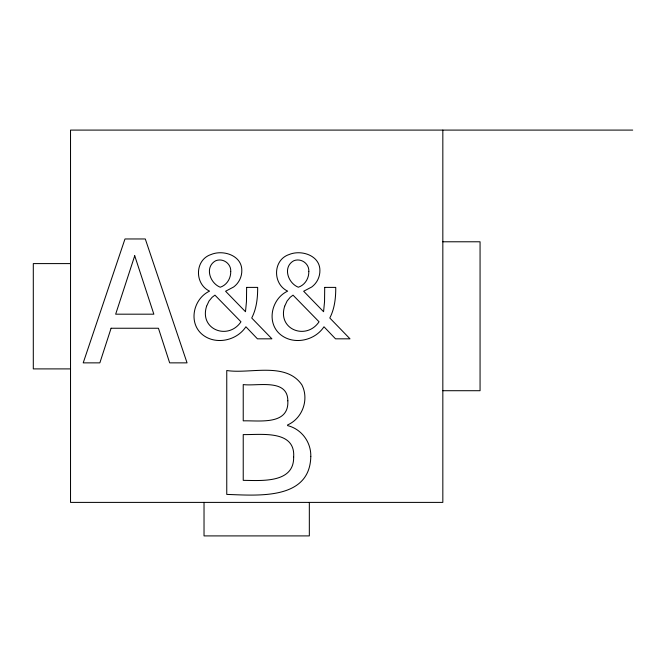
<?xml version="1.0" encoding="UTF-8"?>
<svg xmlns="http://www.w3.org/2000/svg" width="666" height="666" viewBox="0 0 666 666"><rect width="100%" height="100%" fill="white"/><g stroke="black" fill="none" stroke-linecap="round" stroke-linejoin="round"><path stroke-width="1" d="M632.7 130.095L70.529 130.095L70.529 502.397L442.832 502.397L442.832 130.095M442.832 241.783L480.061 241.783L480.061 390.709L442.832 390.709M70.529 263.594L33.3 263.594L33.3 368.897L70.529 368.897M309.332 502.397L309.332 535.905L204.029 535.905L204.029 502.397M246.628 287.396L246.462 301.623L245.496 311.721L225.583 291.242L233.641 286.996A20.271 20.271 0 0 0 241.816 270.304C241.783 255.344 223.06 249.467 211.064 254.52C194.672 259.832 194.405 283.991 209.565 291.134C193.831 298.418 188.162 321.503 201.39 333.708C214.435 345.537 236.488 341.142 245.896 326.773L257.434 338.827L271.919 338.827L251.723 318.007C256.577 308.599 257.734 297.844 257.659 287.396L246.628 287.396M324.708 287.396L324.542 301.623L323.576 311.721L303.663 291.242L311.73 286.996A20.271 20.271 0 0 0 319.905 270.304C319.863 255.344 301.14 249.467 289.152 254.52C272.76 259.832 272.486 283.991 287.654 291.134C271.911 298.418 266.242 321.503 279.47 333.708C292.516 345.537 314.568 341.142 323.976 326.773L335.522 338.827L350 338.827L329.803 318.007C334.657 308.599 335.814 297.844 335.747 287.396L324.708 287.396M293.656 457.051C294.131 483.566 261.105 480.502 243.232 480.353L243.232 434.582C260.664 434.94 295.529 429.553 293.656 457.051M310.797 456.385C310.015 500.641 256.926 495.346 226.756 494.413L226.756 370.512C249.892 374.209 285.781 361.372 301.889 384.865C309.282 399.359 302.555 418.415 287.579 424.933L287.579 425.599C301.515 429.037 311.155 442.107 310.797 456.385M230.727 271.437C230.927 278.33 226.948 284.998 220.263 287.229C209.882 283.167 204.395 267.058 215.593 260.806C222.802 257.717 231.26 263.561 230.727 271.437M308.816 271.437C309.007 278.33 305.028 284.998 298.343 287.229C287.97 283.167 282.476 267.058 293.673 260.806C300.882 257.717 309.349 263.561 308.816 271.437M206.593 306.21C199.026 329.612 228.272 340.642 240.967 321.795L214.943 295.146L212.113 297.294L208.999 301.032L206.593 306.21M284.682 306.21C277.106 329.612 306.352 340.642 319.056 321.795L293.023 295.146L290.193 297.294L287.088 301.032L284.682 306.21M287.829 400.799C289.161 425.632 259.057 420.346 243.232 420.854L243.232 384.573C257.284 386.48 287.737 378.055 287.829 400.799M111.089 328.246L99.858 362.862L83.217 362.862L124.983 238.961L145.288 238.961L187.054 362.862L169.663 362.862L158.433 328.246L111.089 328.246M134.723 255.769L115.668 314.185L153.854 314.185L134.723 255.769"/></g></svg>
